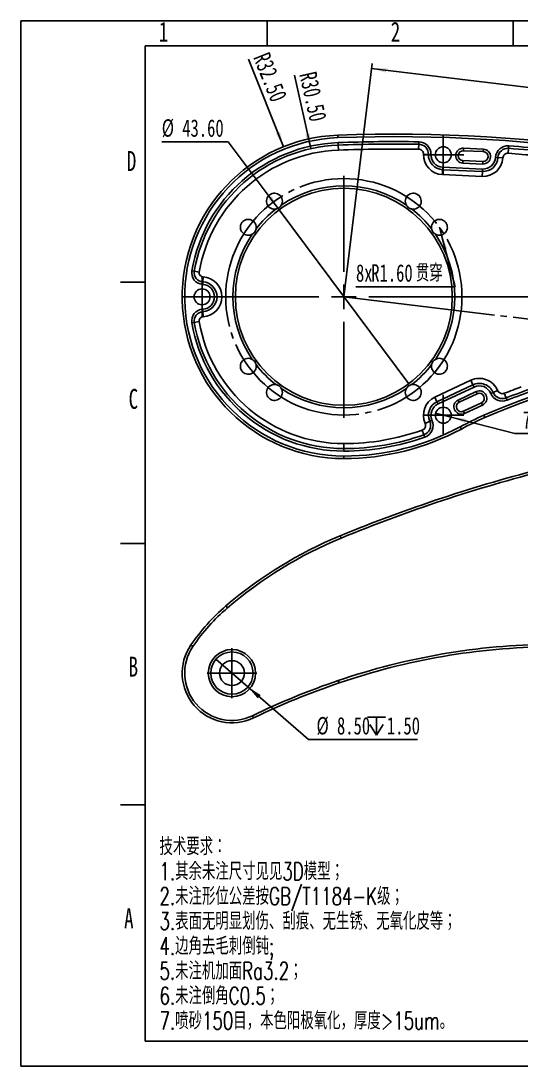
# Model space of a CAD drawing. Extents: x 0 to 297, y 0 to 210.
# Drawn here: x 0 to 100.6, y 0 to 210 of the extents above; entities that cross this region are included whole.
import ezdxf

# ---------------------------------------------------------------- set-up
doc = ezdxf.new("R2010")
doc.units = 0
doc.linetypes.add('SLD-中心线', pattern=[34.29, 30.48, -1.27, 1.27, -1.27])
doc.linetypes.add('SLD-实线', pattern=[0])
doc.layers.get('0').update_dxf_attribs({"linetype": 'CONTINUOUS'})
for name, color, linetype in [('中心线', 6, 'SLD-中心线'), ('图框', 7, 'SLD-实线'), ('尺寸线', 5, 'SLD-实线'), ('粗实线', 7, 'SLD-实线'), ('细实线', 7, 'SLD-实线')]:
    doc.layers.add(name, color=color, linetype=linetype)
doc.styles.add('SLDTEXTSTYLE0', font='TXT', dxfattribs={"width": 0.7, "bigfont": 'bigfont'})
doc.styles.add('SLDTEXTSTYLE1', font='TXT', dxfattribs={"width": 0.7})
doc.dimstyles.new('SLDDIMSTYLE0', dxfattribs={"dimtxt": 3.5, "dimasz": 3, "dimexe": 0, "dimexo": 0.0625, "dimgap": 0.875, "dimtad": 2, "dimrnd": 1e-09, "dimzin": 12, "dimtxsty": 'SLDTEXTSTYLE1', "dimsah": 1, "dimcen": 0.09, "dimazin": 3, "dimtol": 1, "dimtp": 0.02, "dimtm": 0.02, "dimtfac": 1, "dimtofl": 0, "dimtmove": 0, "dimatfit": 3, "dimtolj": 1})
doc.dimstyles.new('SLDDIMSTYLE1', dxfattribs={"dimtxt": 3.5, "dimasz": 3, "dimexe": 0, "dimexo": 0.0625, "dimgap": 0.875, "dimtad": 0, "dimtih": 1, "dimtoh": 1, "dimrnd": 1e-09, "dimzin": 4, "dimtxsty": 'SLDTEXTSTYLE1', "dimblk1": 'NONE', "dimsah": 1, "dimcen": 0, "dimazin": 3, "dimtfac": 1, "dimtmove": 0, "dimatfit": 3, "dimtolj": 1, "dimtzin": 12})
doc.dimstyles.new('SLDDIMSTYLE2', dxfattribs={"dimtxt": 3.5, "dimasz": 3, "dimexe": 0, "dimexo": 0.0625, "dimgap": 0.875, "dimtad": 2, "dimrnd": 1e-09, "dimzin": 12, "dimtxsty": 'SLDTEXTSTYLE1', "dimsah": 1, "dimcen": 0.09, "dimazin": 3, "dimtfac": 1, "dimtmove": 0, "dimatfit": 3, "dimtolj": 1, "dimtzin": 12})
doc.dimstyles.new('SLDDIMSTYLE4', dxfattribs={"dimtxt": 3.5, "dimasz": 3, "dimexe": 0, "dimexo": 0.0625, "dimgap": 0.875, "dimtad": 0, "dimtih": 1, "dimtoh": 1, "dimrnd": 1e-09, "dimzin": 4, "dimtxsty": 'SLDTEXTSTYLE1', "dimsah": 1, "dimcen": 0, "dimazin": 3, "dimtfac": 1, "dimtofl": 0, "dimtmove": 0, "dimatfit": 3, "dimtolj": 1, "dimtzin": 12})
doc.dimstyles.new('SLDDIMSTYLE5', dxfattribs={"dimtxt": 3.5, "dimasz": 3, "dimexe": 0, "dimexo": 0.0625, "dimgap": 0.875, "dimtad": 2, "dimrnd": 1e-09, "dimzin": 4, "dimtxsty": 'SLDTEXTSTYLE1', "dimsah": 1, "dimcen": 0, "dimazin": 3, "dimtfac": 1, "dimtofl": 0, "dimtmove": 0, "dimatfit": 3, "dimtolj": 1, "dimtzin": 12})
doc.dimstyles.new('SLDDIMSTYLE6', dxfattribs={"dimtxt": 3.5, "dimasz": 3, "dimexe": 0, "dimexo": 0.0625, "dimgap": 0.875, "dimtad": 2, "dimrnd": 1e-09, "dimzin": 4, "dimtxsty": 'SLDTEXTSTYLE1', "dimblk1": 'NONE', "dimsah": 1, "dimcen": 0, "dimazin": 3, "dimtfac": 1, "dimtmove": 0, "dimatfit": 3, "dimtolj": 1, "dimtzin": 12})

# ---------------------------------------------------------------- blocks, each defined once
blk = doc.blocks.new('_D')
at = {"layer": '尺寸线'}
for p, q in [((64.93, 154.57), (70.6, 201.42)), ((70.48, 200.42), (219.39, 182.42)), ((213.85, 136.57), (219.51, 183.42)), ((219.39, 182.42), (241.46, 179.76))]:
    blk.add_line(p, q, dxfattribs=at)
for points in [[(70.48, 200.42), (73.4, 199.62), (73.51, 200.51)], [(219.39, 182.42), (216.47, 183.23), (216.36, 182.34)]]:
    blk.add_solid(points, dxfattribs=at)
at = {"layer": '尺寸线', "char_height": 3.5, "attachment_point": 1, "rotation": 353.1079, "style": 'SLDTEXTSTYLE1'}
for s, insert in [('150', (226.77, 186.08)), ('±0.02', (232.65, 185.36))]:
    blk.add_mtext(s, dxfattribs=dict(at, insert=insert))
blk = doc.blocks.new('_D_1')
at = {"layer": '尺寸线'}
for p, q in [((83.38, 131.17), (86.48, 130.38)), ((86.48, 130.38), (99.32, 127.11)), ((99.32, 127.11), (121.88, 127.11))]:
    blk.add_line(p, q, dxfattribs=at)
blk.add_solid([(86.48, 130.38), (89.28, 129.2), (89.5, 130.07)], dxfattribs=at)
at = {"layer": '尺寸线', "char_height": 3.5, "attachment_point": 1}
for s, insert, style in [('7x', (100.91, 131.6), 'SLDTEXTSTYLE1'), ('%%c', (103.97, 131.62), 'SLDTEXTSTYLE1'), ('3.20', (108.09, 131.6), 'SLDTEXTSTYLE1'), ('贯穿', (115.54, 131.6), 'SLDTEXTSTYLE0')]:
    blk.add_mtext(s, dxfattribs=dict(at, insert=insert, style=style))
blk = doc.blocks.new('_NONE')
blk = doc.blocks.new('_D_4')
at = {"layer": '尺寸线'}
for p, q in [((89.23, 154.57), (230.52, 154.57)), ((229.52, 136.57), (229.52, 154.57)), ((218.85, 136.57), (230.52, 136.57))]:
    blk.add_line(p, q, dxfattribs=at)
for points in [[(229.52, 154.57), (229.07, 151.57), (229.97, 151.57)], [(229.52, 136.57), (229.97, 139.57), (229.07, 139.57)]]:
    blk.add_solid(points, dxfattribs=at)
at = {"layer": '尺寸线', "insert": (225.01, 144.03), "char_height": 3.5, "attachment_point": 1, "rotation": 90, "style": 'SLDTEXTSTYLE1'}
blk.add_mtext('18', dxfattribs=at)
blk = doc.blocks.new('_D_5')
at = {"layer": '尺寸线'}
for p, q in [((84.15, 168.53), (84.56, 166.98)), ((84.56, 166.98), (87.34, 156.59)), ((87.34, 156.59), (67.37, 156.59))]:
    blk.add_line(p, q, dxfattribs=at)
blk.add_solid([(84.56, 166.98), (84.9, 163.97), (85.77, 164.2)], dxfattribs=at)
at = {"layer": '尺寸线', "char_height": 3.5, "attachment_point": 1}
for s, insert, style in [('8x', (67.37, 161.11), 'SLDTEXTSTYLE1'), ('R1.60', (70.44, 161.11), 'SLDTEXTSTYLE1'), ('贯穿', (79.41, 161.11), 'SLDTEXTSTYLE0')]:
    blk.add_mtext(s, dxfattribs=dict(at, insert=insert, style=style))
blk = doc.blocks.new('_D_6')
at = {"layer": '尺寸线'}
blk.add_line((52.8, 184.72), (45.73, 202.3), dxfattribs=at)
blk.add_solid([(52.8, 184.72), (52.1, 187.67), (51.27, 187.33)], dxfattribs=at)
at = {"layer": '尺寸线', "insert": (49.91, 203.99), "char_height": 3.5, "attachment_point": 1, "rotation": 291.9113, "style": 'SLDTEXTSTYLE1'}
blk.add_mtext('R32.50', dxfattribs=at)
blk = doc.blocks.new('_D_7')
at = {"layer": '尺寸线'}
for p, q in [((41.69, 185.71), (28.32, 185.71)), ((51.9, 172.04), (41.69, 185.71)), ((77.97, 137.09), (51.9, 172.04))]:
    blk.add_line(p, q, dxfattribs=at)
blk.add_solid([(51.9, 172.04), (50.46, 174.71), (49.74, 174.17)], dxfattribs=at)
at = {"layer": '尺寸线', "char_height": 3.5, "attachment_point": 1, "style": 'SLDTEXTSTYLE1'}
for s, insert in [('%%c', (28.32, 190.24)), ('43.60', (32.44, 190.22))]:
    blk.add_mtext(s, dxfattribs=dict(at, insert=insert))
blk = doc.blocks.new('_D_8')
at = {"layer": '尺寸线'}
blk.add_line((58.28, 184.33), (54.98, 199.07), dxfattribs=at)
blk.add_solid([(58.28, 184.33), (58.06, 187.36), (57.18, 187.16)], dxfattribs=at)
at = {"layer": '尺寸线', "insert": (59.38, 200.05), "char_height": 3.5, "attachment_point": 1, "rotation": 282.6075, "style": 'SLDTEXTSTYLE1'}
blk.add_mtext('R30.50', dxfattribs=at)
blk = doc.blocks.new('SW_CENTERMARKSYMBOL_0')
at = {"layer": '中心线', "color": 0}
for p, q in [((0, 5), (0, 24.3)), ((0, 0), (0, 2.5)), ((-5, 0), (-24.3, 0)), ((0, 0), (-2.5, 0)), ((0, 0), (0, -2.5)), ((0, 0), (2.5, 0)), ((5, 0), (24.3, 0)), ((0, -5), (0, -24.3))]:
    blk.add_line(p, q, dxfattribs=at)
blk = doc.blocks.new('SW_CENTERMARKSYMBOL_2')
at = {"layer": '中心线', "color": 0}
for p, q in [((0, 2.5), (0, 4.1)), ((0, 0), (0, 2.5)), ((-2.5, 0), (-4.1, 0)), ((0, 0), (-2.5, 0)), ((0, 0), (0, -2.5)), ((0, 0), (2.5, 0)), ((2.5, 0), (4.1, 0)), ((0, -2.5), (0, -4.1))]:
    blk.add_line(p, q, dxfattribs=at)
blk = doc.blocks.new('SW_CENTERMARKSYMBOL_5')
at = {"layer": '中心线', "color": 0}
for p, q in [((0, 2.5), (0, 4.1)), ((0, 0), (0, 2.5)), ((-2.5, 0), (-4.1, 0)), ((0, 0), (-2.5, 0)), ((0, 0), (0, -2.5)), ((0, 0), (2.5, 0)), ((2.5, 0), (4.1, 0)), ((0, -2.5), (0, -4.1))]:
    blk.add_line(p, q, dxfattribs=at)
blk = doc.blocks.new('SW_CENTERMARKSYMBOL_6')
at = {"layer": '中心线', "color": 0}
for p, q in [((0, 2.5), (0, 4.1)), ((0, 0), (0, 2.5)), ((-2.5, 0), (-4.1, 0)), ((0, 0), (-2.5, 0)), ((0, 0), (0, -2.5)), ((0, 0), (2.5, 0)), ((2.5, 0), (4.1, 0)), ((0, -2.5), (0, -4.1))]:
    blk.add_line(p, q, dxfattribs=at)
blk = doc.blocks.new('SW_SYMBOL_HOLE_DEPTH')
at = {"layer": '尺寸线', "color": 0}
for p, q in [((0, 875), (800, 875)), ((100, 555), (400, 75)), ((400, 875), (400, 75)), ((700, 555), (400, 75))]:
    blk.add_line(p, q, dxfattribs=at)
blk = doc.blocks.new('_D_12')
at = {"layer": '尺寸线'}
for p, q in [((39.22, 81.74), (45.65, 76.18)), ((45.65, 76.18), (57.84, 65.63)), ((57.84, 65.63), (79.72, 65.63))]:
    blk.add_line(p, q, dxfattribs=at)
blk.add_solid([(45.65, 76.18), (47.62, 73.88), (48.21, 74.56)], dxfattribs=at)
at = {"layer": '尺寸线', "xscale": 0.004511737089201878, "yscale": 0.004511737089201878, "zscale": 0.004511737089201878}
blk.add_blockref('SW_SYMBOL_HOLE_DEPTH', (69.68, 66.14), dxfattribs=at)
at = {"layer": '尺寸线', "char_height": 3.5, "attachment_point": 1, "style": 'SLDTEXTSTYLE1'}
for s, insert in [('%%c', (59.43, 70.14)), ('8.50', (63.55, 70.13)), ('1.50', (73.58, 70.13))]:
    blk.add_mtext(s, dxfattribs=dict(at, insert=insert))
blk = doc.blocks.new('SW_CENTERMARKSYMBOL_17')
at = {"layer": '中心线', "color": 0}
for p, q in [((0, 2.5), (0, 5)), ((0, 0), (0, 2.5)), ((-2.5, 0), (-5, 0)), ((0, 0), (-2.5, 0)), ((0, 0), (0, -2.5)), ((0, 0), (2.5, 0)), ((2.5, 0), (5, 0)), ((0, -2.5), (0, -5))]:
    blk.add_line(p, q, dxfattribs=at)

msp = doc.modelspace()

# ---------------------------------------------------------------- linework, layer by layer
at = {"color": 7, "linetype": 'SLD-实线'}
for p, q in [((63.734044, 186.5434951), (63.7153189, 187.0431444)), ((63.7902193, 185.0445474), (63.7714942, 185.5441966)), ((63.7902193, 185.0445474), (63.8276695, 184.0452489)), ((79.9815607, 185.2214009), (79.965947, 184.2215228)), ((79.9815607, 185.2214009), (79.9893676, 185.72134)), ((98.0837678, 184.9019912), (98.046359, 184.4033926)), ((81.9335527, 183.1841847), (80.9339201, 183.2112879)), ((82.4333691, 183.1706332), (81.9335527, 183.1841847)), ((88.9735916, 183.9209094), (88.9962094, 184.4203976)), ((92.969497, 183.7399672), (88.9735916, 183.9209094)), ((88.9962094, 184.4203976), (92.9921148, 184.2394554)), ((92.969497, 183.7399672), (92.9921148, 184.2394554)), ((98.046359, 184.4033926), (97.9715413, 183.4061953)), ((84.8193618, 180.6054344), (84.796744, 180.1059462)), ((84.8193618, 180.6054344), (92.8111726, 180.24355)), ((88.8605027, 181.4234686), (88.8831205, 181.9229567)), ((92.8564081, 181.2425264), (88.8605027, 181.4234686)), ((88.8831205, 181.9229567), (92.8790259, 181.7420145)), ((92.8564081, 181.2425264), (92.8790259, 181.7420145)), ((95.4192394, 182.5826083), (95.918235, 182.5509318)), ((95.918235, 182.5509318), (96.9162262, 182.4875787)), ((84.796744, 180.1059462), (84.7515085, 179.1069699)), ((92.7433193, 178.7450855), (84.7515085, 179.1069699)), ((92.7885548, 179.7440618), (84.796744, 180.1059462)), ((92.7885548, 179.7440618), (92.7433193, 178.7450855)), ((92.8111726, 180.24355), (92.7885548, 179.7440618)), ((34.8700906, 159.7141959), (34.377265, 159.7985935)), ((34.8700906, 159.7141959), (35.8557417, 159.5454008)), ((36.5903454, 157.5617853), (36.5640296, 157.0624783)), ((36.5903454, 157.5617853), (36.642977, 158.5603993)), ((36.5903454, 151.5701013), (36.5640296, 152.0694083)), ((36.5903454, 151.5701013), (36.642977, 150.5714873)), ((34.8700906, 149.4176906), (34.377265, 149.3332931)), ((35.8557417, 149.5864858), (34.8700906, 149.4176906)), ((83.2303858, 134.3922241), (90.4699922, 137.7963538)), ((83.655902, 133.4872733), (90.8955085, 136.891403)), ((90.4699922, 137.7963538), (90.8955085, 136.891403)), ((90.8955085, 136.891403), (91.1082666, 136.4389276)), ((91.1082666, 136.4389276), (83.8686601, 133.0347979)), ((87.9139796, 133.831912), (91.5337828, 135.5339768)), ((91.7465409, 135.0815014), (88.1267377, 133.3794366)), ((91.7465409, 135.0815014), (91.5337828, 135.5339768)), ((94.9347851, 135.3458811), (94.4743304, 135.1509927)), ((95.8556945, 135.735658), (94.9347851, 135.3458811)), ((97.190064, 135.1752822), (97.5565476, 134.2448577)), ((83.2303858, 134.3922241), (83.655902, 133.4872733)), ((83.655902, 133.4872733), (83.8686601, 133.0347979)), ((88.1267377, 133.3794366), (87.9139796, 133.831912)), ((88.9777701, 131.569535), (92.5975733, 133.2715998)), ((92.8103314, 132.8191244), (89.1905282, 131.1170596)), ((92.8103314, 132.8191244), (92.5975733, 133.2715998)), ((97.5565476, 134.2448577), (97.7397894, 133.7796455)), ((89.1905282, 131.1170596), (88.9777701, 131.569535)), ((93.1017107, 130.7626818), (93.303214, 130.3050832)), ((81.2813771, 129.138511), (82.1941455, 129.5469885)), ((82.1941455, 129.5469885), (82.6505297, 129.7512272)), ((88.3344018, 128.4401783), (88.570538, 127.9994519)), ((80.7037998, 127.7878833), (81.0389909, 126.8457332)), ((81.0389909, 126.8457332), (81.2065865, 126.3746581)), ((64.9324507, 125.0659433), (64.9324507, 124.0659433)), ((64.9324507, 124.0659433), (64.9324507, 123.5659433)), ((64.9324507, 122.5659433), (64.9324507, 122.0659433)), ((64.3665559, 106.0754403), (64.1762654, 106.5378141)), ((41.5306343, 92.0669394), (41.2046931, 92.4460995)), ((34.5939629, 84.3246571), (34.1814109, 84.6071476)), ((63.8081635, 77.4669937), (63.9692623, 76.9936575)), ((46.5610295, 70.4013559), (46.7783231, 69.9510411))]:
    msp.add_line(p, q, dxfattribs=at)
at = {"color": 7, "linetype": 'SLD-中心线'}
msp.add_line((64.9324507, 154.5659433), (213.8485344, 136.5659433), dxfattribs=at)
at = {"color": 7, "linetype": 'SLD-实线'}
for centre, radius in [((84.9324507, 183.1028753), 1.6), ((64.9324507, 154.5659433), 21.8), ((36.4324507, 154.5659433), 1.6), ((84.9324507, 130.7724209), 1.6), ((42.4324507, 78.9573385), 4.75), ((42.4324507, 78.9573385), 4.25), ((42.4324507, 78.9573385), 2.5)]:
    msp.add_circle(centre, radius, dxfattribs=at)
for centre, radius, start, end in [((64.9324507, 154.5659433), 32.5, 92.146240831, 270), ((75.217355, -119.8701571), 307.1287539, 69.801285142, 92.146240831), ((64.9324507, 154.5659433), 32, 92.146240831, 270), ((64.9324507, 154.5659433), 31, 92.146240831, 170.282224988), ((64.9324507, 154.5659433), 30.5, 92.146240831, 170.282224988), ((75.217355, -119.8701571), 306.6287539, 69.801285142, 92.146240831), ((75.217355, -119.8701571), 305.6287539, 89.10536136, 92.146240831), ((75.217355, -119.8701571), 305.1287539, 89.10536136, 92.146240831), ((79.9505878, 183.2379491), 1.9836936, 358.446913104, 89.10536136), ((79.9505878, 183.2379491), 2.4836936, 358.446913104, 89.10536136), ((97.8979437, 182.4252587), 2.4836936, 85.709257346, 176.367705601), ((75.217355, -119.8701571), 305.6287539, 82.650265145, 85.709257346), ((64.9324507, 154.5659433), 29.5, 92.146240831, 170.282224988), ((75.217355, -119.8701571), 304.1287539, 89.10536136, 92.146240831), ((79.9505878, 183.2379491), 0.9836936, 358.446913104, 89.10536136), ((84.9324507, 183.1028753), 4, 178.446913104, 267.407309353), ((84.9324507, 183.1028753), 3, 178.446913104, 267.407309353), ((84.9324507, 183.1028753), 2.5, 178.446913104, 267.407309353), ((88.9283561, 182.9219331), 1.5, 87.407309353, 267.407309353), ((88.9283561, 182.9219331), 1, 87.407309353, 267.407309353), ((92.9242615, 182.7409909), 1.5, 267.407309353, 87.407309353), ((92.9242615, 182.7409909), 1, 267.407309353, 87.407309353), ((97.8979437, 182.4252587), 1.9836936, 85.709257346, 176.367705601), ((97.8979437, 182.4252587), 0.9836936, 85.709257346, 176.367705601), ((75.217355, -119.8701571), 304.1287539, 84.644133022, 85.709257346), ((75.217355, -119.8701571), 305.1287539, 82.650265145, 85.709257346), ((92.9242615, 182.7409909), 4, 267.407309353, 356.367705601), ((92.9242615, 182.7409909), 3, 267.407309353, 356.367705601), ((92.9242615, 182.7409909), 2.5, 267.407309353, 356.367705601), ((64.9324507, 154.5659433), 22.3, 55.684029037, 124.315970963), ((50.9725509, 173.7800969), 1.6, 330.179078714, 281.820921286), ((78.8923504, 173.7800969), 1.6, 258.179078714, 209.820921286), ((64.9324507, 154.5659433), 22.3, 127.684029037, 142.315970963), ((64.9324507, 154.5659433), 22.3, 37.684029037, 52.315970963), ((45.7182971, 168.525843), 1.6, 348.179078714, 299.820921286), ((84.1466043, 168.525843), 1.6, 240.179078714, 191.820921286), ((64.9324507, 154.5659433), 22.3, 145.684029037, 214.315970963), ((64.9324507, 154.5659433), 22.3, 325.684029037, 34.315970963), ((36.6873849, 159.4029798), 2.34375, 170.282224988, 266.98303869), ((36.6873849, 159.4029798), 1.84375, 170.282224988, 266.98303869), ((36.6873849, 159.4029798), 0.84375, 170.282224988, 266.98303869), ((36.4324507, 154.5659433), 3, 273.01696131, 86.98303869), ((36.4324507, 154.5659433), 4, 273.01696131, 86.98303869), ((36.4324507, 154.5659433), 2.5, 273.01696131, 86.98303869), ((36.6873849, 149.7289067), 2.34375, 93.01696131, 189.717775012), ((36.6873849, 149.7289067), 1.84375, 93.01696131, 189.717775012), ((64.9324507, 154.5659433), 31, 189.717775012, 270), ((64.9324507, 154.5659433), 30.5, 189.717775012, 270), ((36.6873849, 149.7289067), 0.84375, 93.01696131, 189.717775012), ((64.9324507, 154.5659433), 29.5, 189.717775012, 270), ((45.7182971, 140.6060435), 1.6, 60.179078714, 11.820921286), ((64.9324507, 154.5659433), 22.3, 217.684029037, 232.315970963), ((64.9324507, 154.5659433), 22.3, 307.684029037, 322.315970963), ((84.1466043, 140.6060435), 1.6, 168.179078714, 119.820921286), ((148.3236993, 5.3577834), 137.0250216, 79.449577325, 113.766270838), ((148.3236993, 5.3577834), 136.5250216, 79.449577325, 113.766270838), ((50.9725509, 135.3517897), 1.6, 78.179078714, 29.820921286), ((78.8923504, 135.3517897), 1.6, 150.179078714, 101.820921286), ((92.1720571, 134.1765506), 4, 22.940614387, 115.183342236), ((92.1720571, 134.1765506), 3, 22.940614387, 115.183342236), ((92.1720571, 134.1765506), 2.5, 22.940614387, 115.183342236), ((148.3236993, 5.3577834), 138.5250216, 106.640321831, 111.49891591), ((148.3236993, 5.3577834), 138.0250216, 106.640321831, 111.49891591), ((64.9324507, 154.5659433), 22.3, 235.684029037, 304.315970963), ((92.1720571, 134.1765506), 1.5, 295.183342236, 115.183342236), ((92.1720571, 134.1765506), 1, 295.183342236, 115.183342236), ((96.8102075, 136.1396576), 2.5364897, 202.940614387, 291.49891591), ((96.8102075, 136.1396576), 2.0364897, 202.940614387, 291.49891591), ((96.8102075, 136.1396576), 1.0364897, 202.940614387, 291.49891591), ((148.3236993, 5.3577834), 139.5250216, 110.013949636, 111.49891591), ((84.9324507, 130.7724209), 4, 115.183342236, 204.109228832), ((84.9324507, 130.7724209), 3, 115.183342236, 204.109228832), ((84.9324507, 130.7724209), 2.5, 115.183342236, 204.109228832), ((88.5522539, 132.4744858), 1.5, 115.183342236, 295.183342236), ((88.5522539, 132.4744858), 1, 115.183342236, 295.183342236), ((120.8391766, 67.7730254), 68.8263309, 113.766270838, 118.181902751), ((120.8391766, 67.7730254), 68.3263309, 113.766270838, 118.181902751), ((64.9324507, 172.1177535), 49.5518102, 270, 298.181902751), ((80.3686087, 128.7300335), 1, 289.584160535, 24.109228832), ((80.3686087, 128.7300335), 2, 289.584160535, 24.109228832), ((80.3686087, 128.7300335), 2.5, 289.584160535, 24.109228832), ((64.9324507, 172.1177535), 50.0518102, 270, 298.181902751), ((64.9324507, 172.1177535), 47.0518102, 270, 289.584160535), ((64.9324507, 172.1177535), 48.0518102, 270, 289.584160535), ((64.9324507, 172.1177535), 48.5518102, 270, 289.584160535), ((181.0636301, -177.4787619), 307.1287539, 104.238801739, 112.369675047), ((181.0636301, -177.4787619), 306.6287539, 104.238801739, 112.369675047), ((96.4007274, 28.2378081), 84.6717596, 112.369675047, 130.683681525), ((96.4007274, 28.2378081), 84.1717596, 112.369675047, 130.683681525), ((67.6353254, 61.6999459), 40.5450895, 130.683681525, 145.599034198), ((67.6353254, 61.6999459), 40.0450895, 130.683681525, 145.599034198), ((42.4324507, 78.9573385), 10, 145.599034198, 295.759032335), ((42.4324507, 78.9573385), 9.5, 145.599034198, 295.759032335), ((107.9572858, -52.2508214), 137.0250216, 90.667691404, 108.795873789), ((107.9572858, -52.2508214), 136.5250216, 90.667691404, 108.795873789), ((113.2520431, -67.8077413), 153.458287, 108.795873789, 115.759032335), ((113.2520431, -67.8077413), 152.958287, 108.795873789, 115.759032335)]:
    msp.add_arc(centre, radius, start, end, dxfattribs=at)
for points in [[(51.3003165, 172.2140287), (51.4051868, 172.2359772), (51.5096069, 172.2686609), (51.7174798, 172.3595516), (51.8183181, 172.4169914), (52.0055817, 172.5528128), (52.0924594, 172.6318218), (52.2425255, 172.8003544), (52.3073585, 172.8913968), (52.3606852, 172.9844316)], [(77.5042161, 172.9844316), (77.5574971, 172.8914765), (77.6208487, 172.8022669), (77.7715272, 172.6326548), (77.8573164, 172.5545018), (78.044358, 172.4183746), (78.1463466, 172.3601641), (78.3530036, 172.2695222), (78.4596246, 172.235996), (78.5645849, 172.2140287)], [(46.5139623, 167.1377087), (46.6069174, 167.1909897), (46.6961271, 167.2543414), (46.8657391, 167.4050198), (46.9438922, 167.490809), (47.0800193, 167.6778506), (47.1382298, 167.7798392), (47.2288717, 167.9864962), (47.262398, 168.0931172), (47.2843653, 168.1980775)], [(82.580536, 168.1980775), (82.6024846, 168.0932072), (82.6351682, 167.9887871), (82.7260589, 167.7809142), (82.7834987, 167.6800759), (82.9193202, 167.4928123), (82.9983292, 167.4059346), (83.1668618, 167.2558685), (83.2579042, 167.1910354), (83.350939, 167.1377087)], [(47.2843653, 140.9338091), (47.2624168, 141.0386794), (47.2297331, 141.1430995), (47.1388424, 141.3509724), (47.0814026, 141.4518107), (46.9455811, 141.6390743), (46.8665722, 141.725952), (46.6980396, 141.8760181), (46.6069972, 141.9408511), (46.5139623, 141.9941778)], [(83.350939, 141.9941778), (83.2579839, 141.9408968), (83.1687743, 141.8775452), (82.9991622, 141.7268668), (82.9210092, 141.6410775), (82.784882, 141.454036), (82.7266715, 141.3520473), (82.6360296, 141.1453903), (82.6025034, 141.0387693), (82.580536, 140.9338091)], [(52.3606852, 136.1474549), (52.3074042, 136.2404101), (52.2440526, 136.3296197), (52.0933742, 136.4992318), (52.0075849, 136.5773848), (51.8205434, 136.713512), (51.7185547, 136.7717225), (51.5118977, 136.8623643), (51.4052767, 136.8958906), (51.3003165, 136.9178579)], [(78.5645849, 136.9178579), (78.4597145, 136.8959094), (78.3552944, 136.8632257), (78.1474216, 136.772335), (78.0465833, 136.7148952), (77.8593196, 136.5790737), (77.7724419, 136.5000648), (77.6223759, 136.3315322), (77.5575428, 136.2404898), (77.5042161, 136.1474549)]]:
    msp.add_open_spline(points, degree=3, knots=[0, 0, 0, 0, 0.25, 0.25, 0.5, 0.5, 0.75, 0.75, 1, 1, 1, 1], dxfattribs=at)
at = {"layer": '中心线', "linetype": 'SLD-中心线'}
msp.add_circle((64.9324507, 154.5659433), 23.75, dxfattribs=at)
at = {"layer": '粗实线'}
for p, q in [((25, 205), (25, 5)), ((25, 205), (292, 205)), ((25, 5), (292, 5))]:
    msp.add_line(p, q, dxfattribs=at)
at = {"layer": '细实线'}
for p, q in [((0, 210), (297, 210)), ((0, 210), (0, 0)), ((49.5, 205), (49.5, 210)), ((99, 205), (99, 210)), ((25, 157.5), (20, 157.5)), ((25, 105), (20, 105)), ((25, 52.5), (20, 52.5)), ((0, 0), (297, 0))]:
    msp.add_line(p, q, dxfattribs=at)

# ---------------------------------------------------------------- block references
at = {"layer": '中心线'}
for name, p in [('SW_CENTERMARKSYMBOL_2', (84.9324507, 183.1028753)), ('SW_CENTERMARKSYMBOL_0', (64.9324507, 154.5659433)), ('SW_CENTERMARKSYMBOL_6', (36.4324507, 154.5659433)), ('SW_CENTERMARKSYMBOL_5', (84.9324507, 130.7724209)), ('SW_CENTERMARKSYMBOL_17', (42.4324507, 78.9573385))]:
    msp.add_blockref(name, p, dxfattribs=at)

# ---------------------------------------------------------------- texts
at = {"layer": '图框', "attachment_point": 1}
for s, insert, char_height, style in [('1', (27.7205428, 209.8118264), 4, 'SLDTEXTSTYLE1'), ('2', (74.3597014, 209.8118264), 4, 'SLDTEXTSTYLE1'), ('D', (21.2937193, 183.8510198), 4, 'SLDTEXTSTYLE1'), ('C', (21.6612123, 136.0618264), 4, 'SLDTEXTSTYLE1'), ('B', (21.6612123, 82.2545404), 4, 'SLDTEXTSTYLE1'), ('技术要求：', (27.8643712, 45.8840829), 3.5, 'SLDTEXTSTYLE0'), ('1.其余未注尺寸见见3D模型；', (27.8643712, 40.884083), 3.5, 'SLDTEXTSTYLE0'), ('2.未注形位公差按GB/T1184-K级；', (27.8643712, 35.8840831), 3.5, 'SLDTEXTSTYLE0'), ('A', (20.7490995, 31.6775527), 4, 'SLDTEXTSTYLE1'), ('3.表面无明显划伤、刮痕、无生锈、无氧化皮等；', (27.8643712, 30.8840832), 3.5, 'SLDTEXTSTYLE0'), ('4.边角去毛刺倒钝;', (27.8643712, 25.8840833), 3.5, 'SLDTEXTSTYLE0'), ('5.未注机加面Ra3.2；', (27.8643712, 20.8840835), 3.5, 'SLDTEXTSTYLE0'), ('6.未注倒角C0.5；', (27.8643712, 15.8840836), 3.5, 'SLDTEXTSTYLE0'), ('7.喷砂150目，本色阳极氧化，厚度>15um。', (27.8643712, 10.8840837), 3.5, 'SLDTEXTSTYLE0')]:
    msp.add_mtext(s, dxfattribs=dict(at, insert=insert, char_height=char_height, style=style))

# ---------------------------------------------------------------- dimensions: what is measured, and where the dimension line sits
at = {"layer": '尺寸线'}
for mpoint, picture, middle in [((52.8043948, 184.7182278), '_D_6', (47.4299242, 198.0800551)), ((58.2751662, 184.330529), '_D_8', (55.9713653, 194.6308312))]:
    dim = msp.add_radius_dim(center=(64.9324507, 154.5659433), mpoint=mpoint, dimstyle='SLDDIMSTYLE5', dxfattribs=at)
    dim.commit()
    dim.dimension.update_dxf_attribs({"geometry": picture, "text_midpoint": middle, "dimtype": 164})
for base, p1, p2, angle, dimstyle, picture, middle in [((219.3914402, 182.4230442), (64.9324507, 154.5659433), (213.8485344, 136.5659433), 353.107897421, 'SLDDIMSTYLE0', '_D', (233.8485344, 180.6755654)), ((229.5169598, 154.5659433), (218.8485344, 136.5659433), (89.2324507, 154.5659433), 90, 'SLDDIMSTYLE2', '_D_4', (229.5169598, 145.5659433))]:
    dim = msp.add_linear_dim(base=base, p1=p1, p2=p2, angle=angle, dimstyle=dimstyle, dxfattribs=at)
    dim.commit()
    dim.dimension.update_dxf_attribs({"geometry": picture, "text_midpoint": middle, "dimtype": 160})
dim = msp.add_diameter_dim_2p(p1=(77.9688664, 137.09334), p2=(51.8960349, 172.0385465), dimstyle='SLDDIMSTYLE6', dxfattribs=at)
dim.commit()
dim.dimension.update_dxf_attribs({"geometry": '_D_7', "text_midpoint": (34.2135116, 187.8854739), "dimtype": 163})
dim = msp.add_radius_dim(center=(84.1466043, 168.525843), mpoint=(84.5602797, 166.9802452), text='8x<> 贯穿', dimstyle='SLDDIMSTYLE4', dxfattribs=at)
dim.commit()
dim.dimension.update_dxf_attribs({"geometry": '_D_5', "text_midpoint": (76.5624885, 158.7590051), "dimtype": 164})
for p1, p2, text, picture, middle in [((83.3818921, 131.1670957), (86.4830092, 130.3777461), '7x<> 贯穿', '_D_1', (111.3955284, 129.2661623)), ((39.2174744, 81.7369837), (45.647427, 76.1776933), '<>{\\fGDT;x}1.50', '_D_12', (69.5753496, 67.789286))]:
    dim = msp.add_diameter_dim_2p(p1=p1, p2=p2, text=text, dimstyle='SLDDIMSTYLE1', dxfattribs=at)
    dim.commit()
    dim.dimension.update_dxf_attribs({"geometry": picture, "text_midpoint": middle, "dimtype": 163})

doc.saveas('drawing.dxf')
